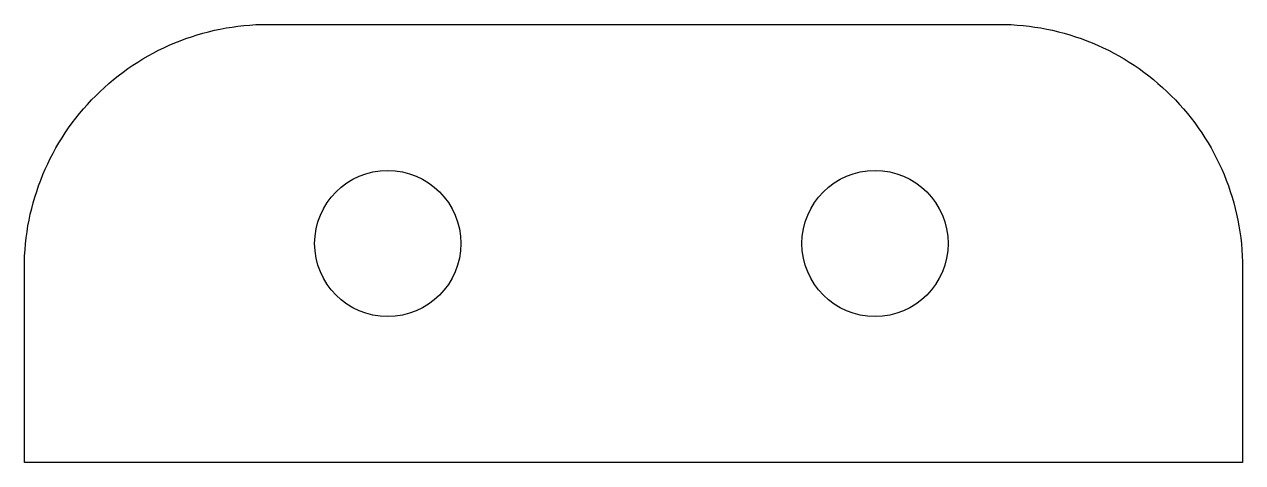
# Model space of a CAD drawing. Header units: millimetres. Extents: x -2.5 to 22.5, y -11.5 to -2.5.
import ezdxf

# ---------------------------------------------------------------- set-up
doc = ezdxf.new("R2010")
doc.units = ezdxf.units.MM
doc.layers.get('0').update_dxf_attribs({"linetype": 'CONTINUOUS'})

msp = doc.modelspace()

# ---------------------------------------------------------------- linework, layer by layer
msp.add_lwpolyline([(17.543, -2.5, -0.414214), (22.543, -7.5), (22.543, -11.5), (-2.457, -11.5), (-2.457, -7.5, -0.414214), (2.543, -2.5)], format="xyb", close=True)
for centre in [(5, -7), (15, -7)]:
    msp.add_circle(centre, 1.5)

doc.saveas('drawing.dxf')
